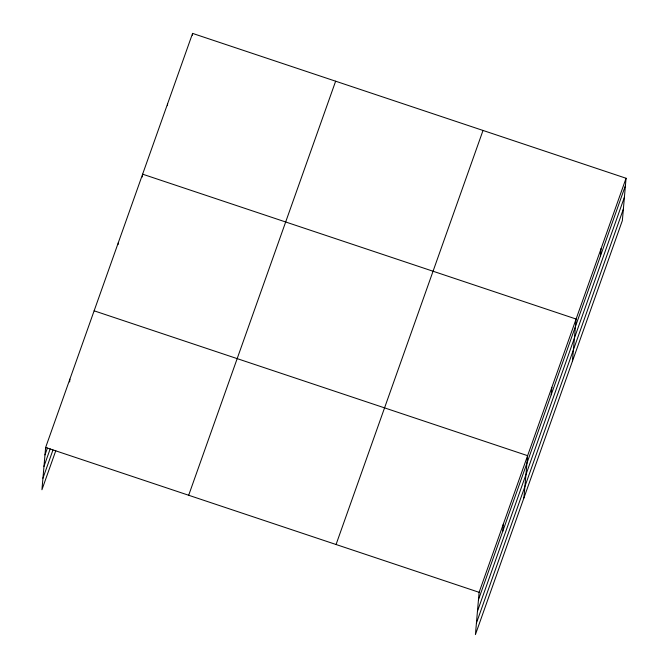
<?xml version="1.0" encoding="UTF-8"?>
<svg xmlns="http://www.w3.org/2000/svg" width="668" height="668" viewBox="0 0 668 668"><rect width="100%" height="100%" fill="white"/><g stroke="black" fill="none" stroke-linecap="round" stroke-linejoin="round"><path stroke-width="1" d="M626.066 178.256L479.115 592.316L475.416 634.6L622.367 220.54L626.066 178.256L192.584 33.4L45.633 447.46L41.934 489.744L55.786 450.708M69.631 381.929L69.881 379.14M118.211 244.363L118.378 242.501M142.376 176.97L142.626 174.181L576.1 319.037L572.401 361.321M167.443 105.653L167.601 103.79M192.426 35.262L192.584 33.4M502.712 531.436L503.363 523.996M523.904 497.961L527.611 455.676L94.13 310.82M551.209 394.788L551.851 387.356M600.432 256.078L601.083 248.646M44.981 454.9L47.403 448.069M43.971 466.398L50.209 448.829M42.936 478.246L52.981 449.94M188.677 495.264L335.637 81.204M336.062 544.512L483.022 130.452M478.463 599.755L625.415 185.687M477.453 611.253L624.413 197.194M476.418 623.102L623.378 209.042M45.633 447.46L479.115 592.316"/></g></svg>
